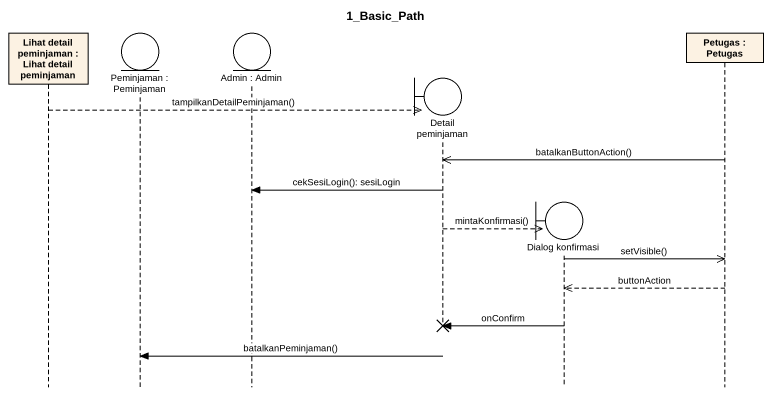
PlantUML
@startuml
title 1_Basic_Path
hide footbox
participant "Lihat detail peminjaman : Lihat detail peminjaman" as Lihat_detail_peminjaman
entity "Peminjaman : Peminjaman" as Peminjaman
entity "Admin : Admin" as Admin
boundary "Detail peminjaman" as Detail_peminjaman
boundary "Dialog konfirmasi" as Dialog_konfirmasi
participant "Petugas : Petugas" as Petugas

Lihat_detail_peminjaman -->> Detail_peminjaman ** : tampilkanDetailPeminjaman()
Petugas ->> Detail_peminjaman : batalkanButtonAction()
Detail_peminjaman -> Admin : cekSesiLogin(): sesiLogin
Detail_peminjaman -->> Dialog_konfirmasi ** : mintaKonfirmasi()
Dialog_konfirmasi ->> Petugas : setVisible()
Petugas -->> Dialog_konfirmasi : buttonAction
Dialog_konfirmasi -> Detail_peminjaman !! : onConfirm
Detail_peminjaman -> Peminjaman : batalkanPeminjaman()
@enduml
